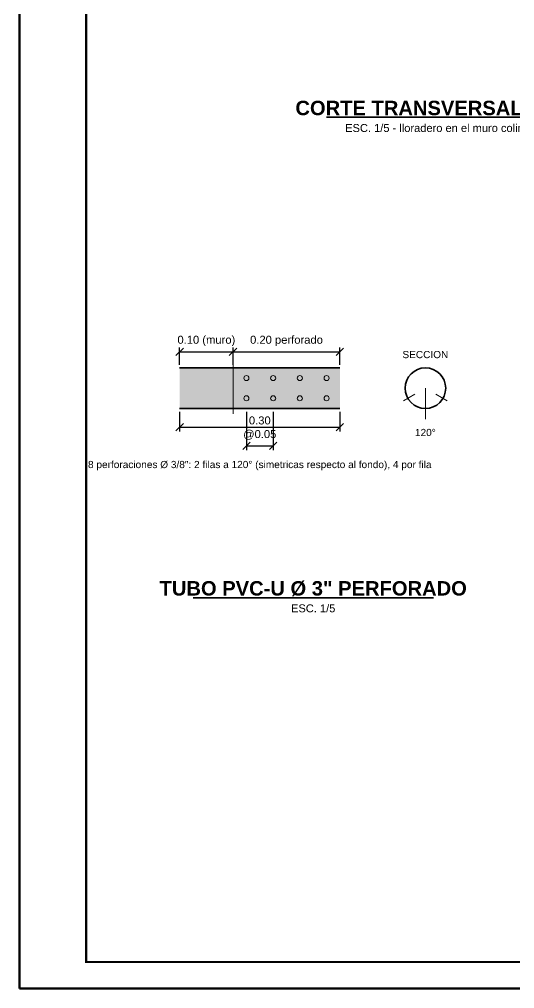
# Model space of a CAD drawing. Header units: metres. Extents: x 0 to 14.2, y 0 to 5.9.
# Drawn here: x 10 to 10.927, y 0 to 1.816 of the extents above; entities that cross this region are included whole.
import ezdxf
from ezdxf.enums import TextEntityAlignment as Align

# ---------------------------------------------------------------- set-up
doc = ezdxf.new("R2010")
doc.units = ezdxf.units.M
doc.header["$LTSCALE"] = 0.25
doc.linetypes.add('HIDDEN', pattern=[0.375, 0.25, -0.125])
for name, color, linetype, lineweight in [('COTAS', 94, 'CONTINUOUS', 18), ('MARCO', 7, 'CONTINUOUS', 50), ('OCULTO', 8, 'HIDDEN', 18), ('PERFORACION', 250, 'CONTINUOUS', 18), ('TITULOS', 160, 'CONTINUOUS', 35), ('TUBO-PVC', 151, 'CONTINUOUS', 35), ('TUBO-RELL', 151, 'CONTINUOUS', 13)]:
    doc.layers.add(name, color=color, linetype=linetype, lineweight=lineweight)
doc.layers.add('TEXTOS', color=7, linetype='CONTINUOUS')
doc.styles.get("Standard").update_dxf_attribs({"font": 'arial.ttf'})
doc.styles.add('TITULOS', font='arialbd.ttf')
doc.dimstyles.new('COT-5', dxfattribs={"dimscale": 0.005, "dimtxt": 3, "dimasz": 2.2, "dimexe": 1.6, "dimexo": 1.2, "dimgap": 1, "dimtad": 1, "dimzin": 0, "dimdsep": 46, "dimtxsty": 'Standard', "dimtsz": 1.4, "dimcen": 2.5, "dimclrd": 256, "dimclre": 256, "dimclrt": 7, "dimazin": 3, "dimtfac": 1, "dimtmove": 0, "dimatfit": 3})

msp = doc.modelspace()

# ---------------------------------------------------------------- hatches: boundary and pattern name
at = {"layer": 'TUBO-RELL', "true_color": 0xc4e0fa}
h = msp.add_hatch(color=7, dxfattribs=at)
h.dxf.hatch_style = 1
h.paths.add_polyline_path([(10.3, 1.163), (10.6, 1.163), (10.6, 1.087), (10.3, 1.087)])

# ---------------------------------------------------------------- linework, layer by layer
at = {"layer": 'MARCO'}
msp.add_lwpolyline([(10, 0), (14.205, 0), (14.205, 2.97), (10, 2.97)], close=True, dxfattribs=at)
at = {"layer": 'MARCO', "const_width": 0.004}
msp.add_lwpolyline([(10.125, 0.05), (14.155, 0.05), (14.155, 2.92), (10.125, 2.92)], close=True, dxfattribs=at)
at = {"layer": 'OCULTO'}
for p, q in [((10.4, 1.077), (10.4, 1.173)), ((10.76, 1.125), (10.76, 1.067))]:
    msp.add_line(p, q, dxfattribs=at)
at = {"layer": 'PERFORACION'}
for p, q in [((10.7403, 1.1136), (10.7189, 1.1013)), ((10.7797, 1.1136), (10.8011, 1.1013))]:
    msp.add_line(p, q, dxfattribs=at)
for centre in [(10.425, 1.144), (10.475, 1.144), (10.525, 1.144), (10.575, 1.144), (10.425, 1.106), (10.475, 1.106), (10.525, 1.106), (10.575, 1.106)]:
    msp.add_circle(centre, 0.00475, dxfattribs=at)
at = {"layer": 'TITULOS'}
for p, q in [((10.575, 1.6325), (11.175, 1.6325)), ((10.325, 0.7325), (10.775, 0.7325))]:
    msp.add_line(p, q, dxfattribs=at)
at = {"layer": 'TUBO-PVC'}
for p, q in [((10.3, 1.163), (10.6, 1.163)), ((10.3, 1.087), (10.6, 1.087))]:
    msp.add_line(p, q, dxfattribs=at)
msp.add_circle((10.76, 1.125), 0.038, dxfattribs=at)

# ---------------------------------------------------------------- texts
at = {"layer": 'TEXTOS'}
for s, height, p in [('ESC. 1/5 - lloradero en el muro colindante con area verde', 0.01485, (10.875, 1.6125)), ('SECCION', 0.0135, (10.76, 1.188)), ('120°', 0.0135, (10.76, 1.042)), ('8 perforaciones Ø 3/8": 2 filas a 120° (simetricas respecto al fondo), 4 por fila', 0.0135, (10.45, 0.982)), ('ESC. 1/5', 0.01485, (10.55, 0.7125))]:
    msp.add_text(s, height=height, dxfattribs=at).set_placement(p, align=Align.MIDDLE_CENTER)
at = {"layer": 'TITULOS', "style": 'TITULOS'}
for s, p in [('CORTE TRANSVERSAL DE LA CUNETA', (10.875, 1.65)), ('TUBO PVC-U Ø 3" PERFORADO', (10.55, 0.75))]:
    msp.add_text(s, height=0.027, dxfattribs=at).set_placement(p, align=Align.MIDDLE_CENTER)

# ---------------------------------------------------------------- dimensions: what is measured, and where the dimension line sits
at = {"layer": 'COTAS'}
for base, p1, p2, text in [((10.3, 1.193), (10.3, 1.163), (10.4, 1.163), '0.10 (muro)'), ((10.4, 1.193), (10.4, 1.163), (10.6, 1.163), '0.20 perforado'), ((10.3, 1.052), (10.3, 1.087), (10.6, 1.087), '0.30'), ((10.425, 1.017), (10.425, 1.087), (10.475, 1.087), '@0.05')]:
    msp.add_linear_dim(base=base, p1=p1, p2=p2, text=text, dimstyle='COT-5', dxfattribs=at).render()

doc.saveas('drawing.dxf')
